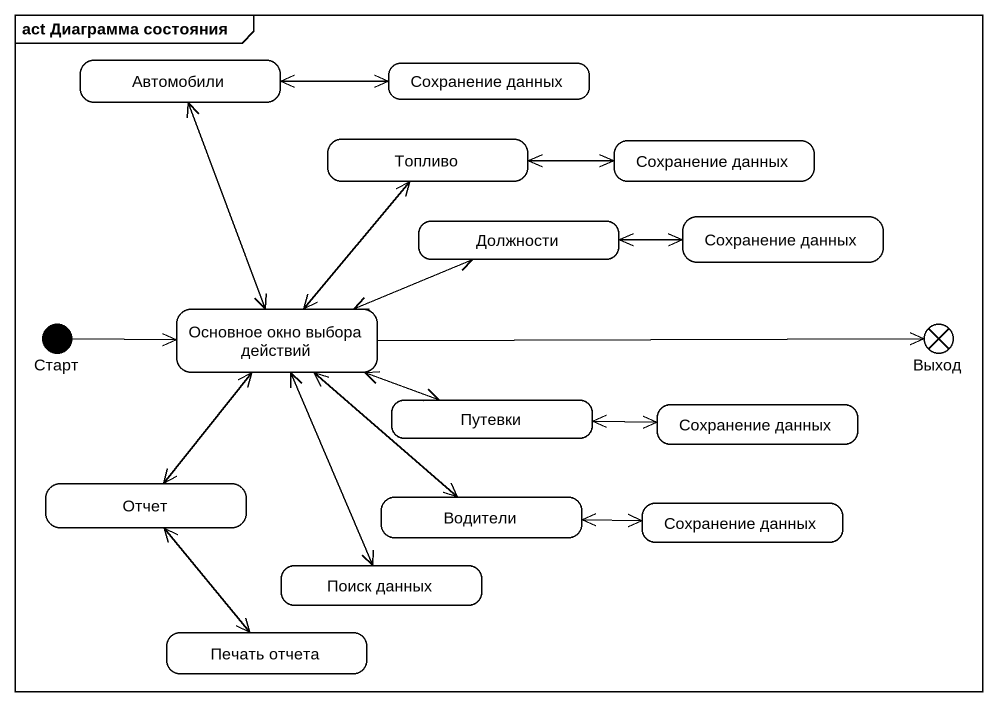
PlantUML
@startuml
mainframe act Диаграмма состояния
hide empty description
state Автомобили
state "Сохранение данных" as Сохранение_данных
state Топливо
state "Сохранение данных" as Сохранение_данных_2
state Должности
state "Сохранение данных" as Сохранение_данных_3
state Старт <<start>>
state "Основное окно выбора действий" as Основное_окно_выбора
state Выход <<end>>
state Путевки
state "Сохранение данных" as Сохранение_данных_4
state Отчет
state Водители
state "Сохранение данных" as Сохранение_данных_5
state "Поиск данных" as Поиск_данных
state "Печать отчета" as Печать_отчета
Автомобили -right-> Сохранение_данных
Автомобили --> Основное_окно_выбора
Сохранение_данных -left-> Автомобили
Топливо -right-> Сохранение_данных_2
Топливо --> Основное_окно_выбора
Сохранение_данных_2 -left-> Топливо
Должности -right-> Сохранение_данных_3
Должности -left-> Основное_окно_выбора
Сохранение_данных_3 -left-> Должности
Старт -right-> Основное_окно_выбора
Основное_окно_выбора -up-> Автомобили
Основное_окно_выбора -up-> Топливо
Основное_окно_выбора -right-> Должности
Основное_окно_выбора -right-> Выход
Основное_окно_выбора -right-> Путевки
Основное_окно_выбора --> Отчет
Основное_окно_выбора --> Водители
Основное_окно_выбора --> Поиск_данных
Путевки -left-> Основное_окно_выбора
Путевки -right-> Сохранение_данных_4
Сохранение_данных_4 -left-> Путевки
Отчет -up-> Основное_окно_выбора
Отчет --> Печать_отчета
Водители -up-> Основное_окно_выбора
Водители -right-> Сохранение_данных_5
Сохранение_данных_5 -left-> Водители
Поиск_данных -up-> Основное_окно_выбора
Печать_отчета -up-> Отчет
@enduml
